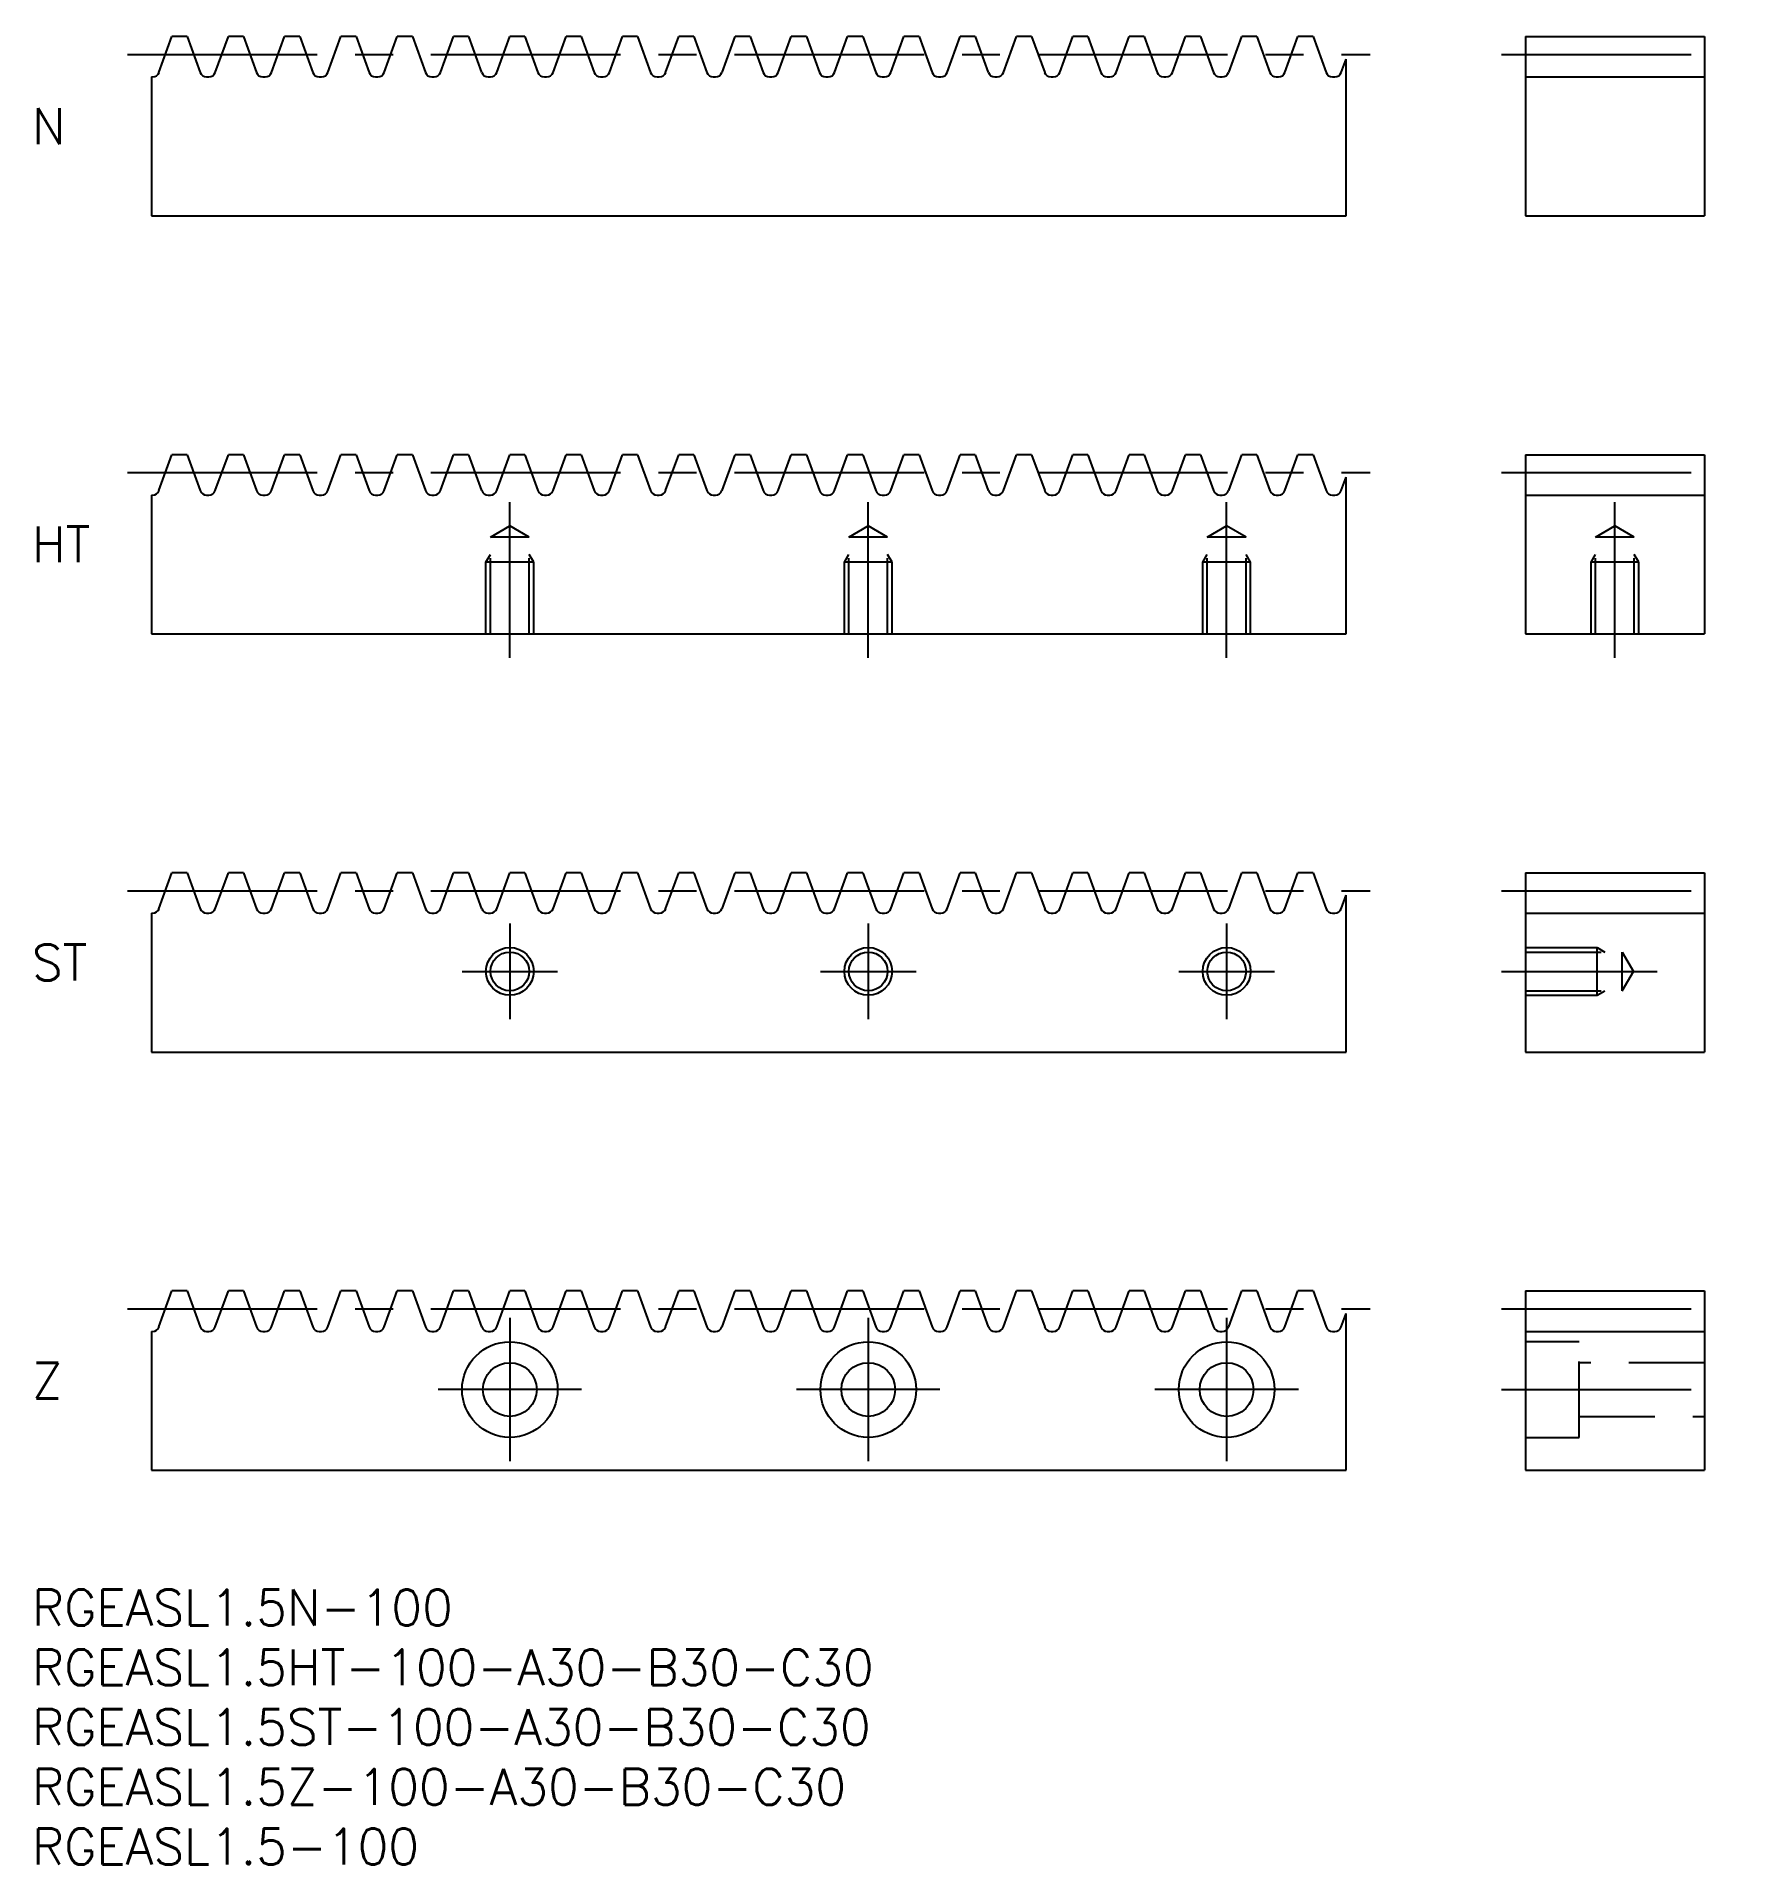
# Model space of a CAD drawing. Extents: x 0 to 142, y -23 to 130.
import ezdxf

# ---------------------------------------------------------------- set-up
doc = ezdxf.new("R2010")
doc.units = 0
doc.header["$LTSCALE"] = 0.5
doc.linetypes.add('CENTER', pattern=[50.8, 31.75, -6.35, 6.35, -6.35])
doc.linetypes.add('DASHED', pattern=[19.05, 12.7, -6.35])
for name, color, linetype in [('MSM_CENTER', 1, 'CENTER'), ('MSM_CONTINUOUS', 7, 'CONTINUOUS'), ('MSM_DASHED', 4, 'DASHED'), ('MSM_NARROW', 5, 'CONTINUOUS'), ('MSM_PART_NUMBER', 7, 'CONTINUOUS')]:
    doc.layers.add(name, color=color, linetype=linetype)
doc.styles.get("Standard").update_dxf_attribs({"font": 'txt.shx', "height": 3, "bigfont": 'bigfont.shx'})

msp = doc.modelspace()

# ---------------------------------------------------------------- linework, layer by layer
at = {"layer": 'MSM_CENTER'}
for p, q in [((8, 128.5), (112, 128.5)), ((123, 128.5), (142, 128.5)), ((8, 93.5), (112, 93.5)), ((123, 93.5), (142, 93.5)), ((40, 78), (40, 91.04)), ((70, 78), (70, 91.04)), ((100, 78), (100, 91.04)), ((132.5, 78), (132.5, 91.04)), ((8, 58.5), (112, 58.5)), ((123, 58.5), (142, 58.5)), ((40, 55.75), (40, 47.75)), ((70, 55.75), (70, 47.75)), ((100, 55.75), (100, 47.75)), ((36, 51.75), (44, 51.75)), ((66, 51.75), (74, 51.75)), ((96, 51.75), (104, 51.75)), ((123, 51.75), (136.04, 51.75)), ((8, 23.5), (112, 23.5)), ((123, 23.5), (142, 23.5)), ((40, 22.75), (40, 10.75)), ((70, 22.75), (70, 10.75)), ((100, 22.75), (100, 10.75)), ((46, 16.75), (34, 16.75)), ((76, 16.75), (64, 16.75)), ((106, 16.75), (94, 16.75)), ((123, 16.75), (142, 16.75))]:
    msp.add_line(p, q, dxfattribs=at)
at = {"layer": 'MSM_CONTINUOUS'}
for p, q in [((10.63, 127), (11.72, 130)), ((12.99, 130), (11.72, 130)), ((12.99, 130), (14.08, 127)), ((15.34, 127), (16.44, 130)), ((17.7, 130), (16.44, 130)), ((17.7, 130), (18.79, 127)), ((20.06, 127), (21.15, 130)), ((22.41, 130), (21.15, 130)), ((22.41, 130), (23.51, 127)), ((24.77, 127), (25.86, 130)), ((27.13, 130), (25.86, 130)), ((27.13, 130), (28.22, 127)), ((29.48, 127), (30.57, 130)), ((31.84, 130), (30.57, 130)), ((31.84, 130), (32.93, 127)), ((34.19, 127), (35.29, 130)), ((36.55, 130), (35.29, 130)), ((36.55, 130), (37.64, 127)), ((38.91, 127), (40, 130)), ((41.26, 130), (40, 130)), ((41.26, 130), (42.35, 127)), ((43.62, 127), (44.71, 130)), ((45.98, 130), (44.71, 130)), ((45.98, 130), (47.07, 127)), ((48.33, 127), (49.42, 130)), ((50.69, 130), (49.42, 130)), ((50.69, 130), (51.78, 127)), ((53.04, 127), (54.14, 130)), ((55.4, 130), (54.14, 130)), ((55.4, 130), (56.49, 127)), ((57.76, 127), (58.85, 130)), ((60.11, 130), (58.85, 130)), ((60.11, 130), (61.2, 127)), ((62.47, 127), (63.56, 130)), ((64.82, 130), (63.56, 130)), ((64.82, 130), (65.92, 127)), ((67.18, 127), (68.27, 130)), ((69.54, 130), (68.27, 130)), ((69.54, 130), (70.63, 127)), ((71.89, 127), (72.99, 130)), ((74.25, 130), (72.99, 130)), ((74.25, 130), (75.34, 127)), ((76.61, 127), (77.7, 130)), ((78.96, 130), (77.7, 130)), ((78.96, 130), (80.05, 127)), ((81.32, 127), (82.41, 130)), ((83.67, 130), (82.41, 130)), ((83.67, 130), (84.77, 127)), ((86.03, 127), (87.12, 130)), ((88.39, 130), (87.12, 130)), ((88.39, 130), (89.48, 127)), ((90.74, 127), (91.83, 130)), ((93.1, 130), (91.83, 130)), ((93.1, 130), (94.19, 127)), ((95.46, 127), (96.55, 130)), ((97.81, 130), (96.55, 130)), ((97.81, 130), (98.9, 127)), ((100.17, 127), (101.26, 130)), ((102.52, 130), (101.26, 130)), ((102.52, 130), (103.62, 127)), ((104.88, 127), (105.97, 130)), ((107.24, 130), (105.97, 130)), ((107.24, 130), (108.33, 127)), ((125, 130), (125, 115)), ((125, 130), (140, 130)), ((140, 130), (140, 115)), ((109.59, 127), (110, 128.12)), ((110, 115), (110, 128.12)), ((10, 126.62), (10.1, 126.62)), ((10, 126.62), (10, 115)), ((14.62, 126.62), (14.81, 126.62)), ((19.33, 126.62), (19.52, 126.62)), ((24.04, 126.62), (24.23, 126.62)), ((28.75, 126.62), (28.95, 126.62)), ((33.47, 126.62), (33.66, 126.62)), ((38.18, 126.62), (38.37, 126.62)), ((42.89, 126.62), (43.08, 126.62)), ((47.6, 126.62), (47.8, 126.62)), ((52.32, 126.62), (52.51, 126.62)), ((57.03, 126.62), (57.22, 126.62)), ((61.74, 126.62), (61.93, 126.62)), ((66.45, 126.62), (66.65, 126.62)), ((71.16, 126.62), (71.36, 126.62)), ((75.88, 126.62), (76.07, 126.62)), ((80.59, 126.62), (80.78, 126.62)), ((85.3, 126.62), (85.49, 126.62)), ((90.01, 126.62), (90.21, 126.62)), ((94.73, 126.62), (94.92, 126.62)), ((99.44, 126.62), (99.63, 126.62)), ((104.15, 126.62), (104.34, 126.62)), ((108.86, 126.62), (109.06, 126.62)), ((125, 126.62), (140, 126.62)), ((10, 115), (110, 115)), ((125, 115), (140, 115)), ((10.63, 92), (11.72, 95)), ((12.99, 95), (11.72, 95)), ((12.99, 95), (14.08, 92)), ((15.34, 92), (16.44, 95)), ((17.7, 95), (16.44, 95)), ((17.7, 95), (18.79, 92)), ((20.06, 92), (21.15, 95)), ((22.41, 95), (21.15, 95)), ((22.41, 95), (23.51, 92)), ((24.77, 92), (25.86, 95)), ((27.13, 95), (25.86, 95)), ((27.13, 95), (28.22, 92)), ((29.48, 92), (30.57, 95)), ((31.84, 95), (30.57, 95)), ((31.84, 95), (32.93, 92)), ((34.19, 92), (35.29, 95)), ((36.55, 95), (35.29, 95)), ((36.55, 95), (37.64, 92)), ((38.91, 92), (40, 95)), ((41.26, 95), (40, 95)), ((41.26, 95), (42.35, 92)), ((43.62, 92), (44.71, 95)), ((45.98, 95), (44.71, 95)), ((45.98, 95), (47.07, 92)), ((48.33, 92), (49.42, 95)), ((50.69, 95), (49.42, 95)), ((50.69, 95), (51.78, 92)), ((53.04, 92), (54.14, 95)), ((55.4, 95), (54.14, 95)), ((55.4, 95), (56.49, 92)), ((57.76, 92), (58.85, 95)), ((60.11, 95), (58.85, 95)), ((60.11, 95), (61.2, 92)), ((62.47, 92), (63.56, 95)), ((64.82, 95), (63.56, 95)), ((64.82, 95), (65.92, 92)), ((67.18, 92), (68.27, 95)), ((69.54, 95), (68.27, 95)), ((69.54, 95), (70.63, 92)), ((71.89, 92), (72.99, 95)), ((74.25, 95), (72.99, 95)), ((74.25, 95), (75.34, 92)), ((76.61, 92), (77.7, 95)), ((78.96, 95), (77.7, 95)), ((78.96, 95), (80.05, 92)), ((81.32, 92), (82.41, 95)), ((83.67, 95), (82.41, 95)), ((83.67, 95), (84.77, 92)), ((86.03, 92), (87.12, 95)), ((88.39, 95), (87.12, 95)), ((88.39, 95), (89.48, 92)), ((90.74, 92), (91.83, 95)), ((93.1, 95), (91.83, 95)), ((93.1, 95), (94.19, 92)), ((95.46, 92), (96.55, 95)), ((97.81, 95), (96.55, 95)), ((97.81, 95), (98.9, 92)), ((100.17, 92), (101.26, 95)), ((102.52, 95), (101.26, 95)), ((102.52, 95), (103.62, 92)), ((104.88, 92), (105.97, 95)), ((107.24, 95), (105.97, 95)), ((107.24, 95), (108.33, 92)), ((125, 95), (125, 80)), ((125, 95), (140, 95)), ((140, 95), (140, 80)), ((109.59, 92), (110, 93.12)), ((110, 80), (110, 93.12)), ((10, 91.62), (10.1, 91.62)), ((10, 91.62), (10, 80)), ((14.62, 91.62), (14.81, 91.62)), ((19.33, 91.62), (19.52, 91.62)), ((24.04, 91.62), (24.23, 91.62)), ((28.75, 91.62), (28.95, 91.62)), ((33.47, 91.62), (33.66, 91.62)), ((38.18, 91.62), (38.37, 91.62)), ((42.89, 91.62), (43.08, 91.62)), ((47.6, 91.62), (47.8, 91.62)), ((52.32, 91.62), (52.51, 91.62)), ((57.03, 91.62), (57.22, 91.62)), ((61.74, 91.62), (61.93, 91.62)), ((66.45, 91.62), (66.65, 91.62)), ((71.16, 91.62), (71.36, 91.62)), ((75.88, 91.62), (76.07, 91.62)), ((80.59, 91.62), (80.78, 91.62)), ((85.3, 91.62), (85.49, 91.62)), ((90.01, 91.62), (90.21, 91.62)), ((94.73, 91.62), (94.92, 91.62)), ((99.44, 91.62), (99.63, 91.62)), ((104.15, 91.62), (104.34, 91.62)), ((108.86, 91.62), (109.06, 91.62)), ((125, 91.62), (140, 91.62)), ((10, 80), (110, 80)), ((125, 80), (140, 80)), ((10.63, 57), (11.72, 60)), ((12.99, 60), (11.72, 60)), ((12.99, 60), (14.08, 57)), ((15.34, 57), (16.44, 60)), ((17.7, 60), (16.44, 60)), ((17.7, 60), (18.79, 57)), ((20.06, 57), (21.15, 60)), ((22.41, 60), (21.15, 60)), ((22.41, 60), (23.51, 57)), ((24.77, 57), (25.86, 60)), ((27.13, 60), (25.86, 60)), ((27.13, 60), (28.22, 57)), ((29.48, 57), (30.57, 60)), ((31.84, 60), (30.57, 60)), ((31.84, 60), (32.93, 57)), ((34.19, 57), (35.29, 60)), ((36.55, 60), (35.29, 60)), ((36.55, 60), (37.64, 57)), ((38.91, 57), (40, 60)), ((41.26, 60), (40, 60)), ((41.26, 60), (42.35, 57)), ((43.62, 57), (44.71, 60)), ((45.98, 60), (44.71, 60)), ((45.98, 60), (47.07, 57)), ((48.33, 57), (49.42, 60)), ((50.69, 60), (49.42, 60)), ((50.69, 60), (51.78, 57)), ((53.04, 57), (54.14, 60)), ((55.4, 60), (54.14, 60)), ((55.4, 60), (56.49, 57)), ((57.76, 57), (58.85, 60)), ((60.11, 60), (58.85, 60)), ((60.11, 60), (61.2, 57)), ((62.47, 57), (63.56, 60)), ((64.82, 60), (63.56, 60)), ((64.82, 60), (65.92, 57)), ((67.18, 57), (68.27, 60)), ((69.54, 60), (68.27, 60)), ((69.54, 60), (70.63, 57)), ((71.89, 57), (72.99, 60)), ((74.25, 60), (72.99, 60)), ((74.25, 60), (75.34, 57)), ((76.61, 57), (77.7, 60)), ((78.96, 60), (77.7, 60)), ((78.96, 60), (80.05, 57)), ((81.32, 57), (82.41, 60)), ((83.67, 60), (82.41, 60)), ((83.67, 60), (84.77, 57)), ((86.03, 57), (87.12, 60)), ((88.39, 60), (87.12, 60)), ((88.39, 60), (89.48, 57)), ((90.74, 57), (91.83, 60)), ((93.1, 60), (91.83, 60)), ((93.1, 60), (94.19, 57)), ((95.46, 57), (96.55, 60)), ((97.81, 60), (96.55, 60)), ((97.81, 60), (98.9, 57)), ((100.17, 57), (101.26, 60)), ((102.52, 60), (101.26, 60)), ((102.52, 60), (103.62, 57)), ((104.88, 57), (105.97, 60)), ((107.24, 60), (105.97, 60)), ((107.24, 60), (108.33, 57)), ((125, 60), (125, 45)), ((125, 60), (140, 60)), ((140, 60), (140, 45)), ((10, 56.62), (10.1, 56.62)), ((10, 56.62), (10, 45)), ((14.62, 56.62), (14.81, 56.62)), ((19.33, 56.62), (19.52, 56.62)), ((24.04, 56.62), (24.23, 56.62)), ((28.75, 56.62), (28.95, 56.62)), ((33.47, 56.62), (33.66, 56.62)), ((38.18, 56.62), (38.37, 56.62)), ((42.89, 56.62), (43.08, 56.62)), ((47.6, 56.62), (47.8, 56.62)), ((52.32, 56.62), (52.51, 56.62)), ((57.03, 56.62), (57.22, 56.62)), ((61.74, 56.62), (61.93, 56.62)), ((66.45, 56.62), (66.65, 56.62)), ((71.16, 56.62), (71.36, 56.62)), ((75.88, 56.62), (76.07, 56.62)), ((80.59, 56.62), (80.78, 56.62)), ((85.3, 56.62), (85.49, 56.62)), ((90.01, 56.62), (90.21, 56.62)), ((94.73, 56.62), (94.92, 56.62)), ((99.44, 56.62), (99.63, 56.62)), ((104.15, 56.62), (104.34, 56.62)), ((108.86, 56.62), (109.06, 56.62)), ((109.59, 57), (110, 58.12)), ((110, 45), (110, 58.12)), ((125, 56.62), (140, 56.62)), ((10, 45), (110, 45)), ((125, 45), (140, 45)), ((10.63, 22), (11.72, 25)), ((12.99, 25), (11.72, 25)), ((12.99, 25), (14.08, 22)), ((15.34, 22), (16.44, 25)), ((17.7, 25), (16.44, 25)), ((17.7, 25), (18.79, 22)), ((20.06, 22), (21.15, 25)), ((22.41, 25), (21.15, 25)), ((22.41, 25), (23.51, 22)), ((24.77, 22), (25.86, 25)), ((27.13, 25), (25.86, 25)), ((27.13, 25), (28.22, 22)), ((29.48, 22), (30.57, 25)), ((31.84, 25), (30.57, 25)), ((31.84, 25), (32.93, 22)), ((34.19, 22), (35.29, 25)), ((36.55, 25), (35.29, 25)), ((36.55, 25), (37.64, 22)), ((38.91, 22), (40, 25)), ((41.26, 25), (40, 25)), ((41.26, 25), (42.35, 22)), ((43.62, 22), (44.71, 25)), ((45.98, 25), (44.71, 25)), ((45.98, 25), (47.07, 22)), ((48.33, 22), (49.42, 25)), ((50.69, 25), (49.42, 25)), ((50.69, 25), (51.78, 22)), ((53.04, 22), (54.14, 25)), ((55.4, 25), (54.14, 25)), ((55.4, 25), (56.49, 22)), ((57.76, 22), (58.85, 25)), ((60.11, 25), (58.85, 25)), ((60.11, 25), (61.2, 22)), ((62.47, 22), (63.56, 25)), ((64.82, 25), (63.56, 25)), ((64.82, 25), (65.92, 22)), ((67.18, 22), (68.27, 25)), ((69.54, 25), (68.27, 25)), ((69.54, 25), (70.63, 22)), ((71.89, 22), (72.99, 25)), ((74.25, 25), (72.99, 25)), ((74.25, 25), (75.34, 22)), ((76.61, 22), (77.7, 25)), ((78.96, 25), (77.7, 25)), ((78.96, 25), (80.05, 22)), ((81.32, 22), (82.41, 25)), ((83.67, 25), (82.41, 25)), ((83.67, 25), (84.77, 22)), ((86.03, 22), (87.12, 25)), ((88.39, 25), (87.12, 25)), ((88.39, 25), (89.48, 22)), ((90.74, 22), (91.83, 25)), ((93.1, 25), (91.83, 25)), ((93.1, 25), (94.19, 22)), ((95.46, 22), (96.55, 25)), ((97.81, 25), (96.55, 25)), ((97.81, 25), (98.9, 22)), ((100.17, 22), (101.26, 25)), ((102.52, 25), (101.26, 25)), ((102.52, 25), (103.62, 22)), ((104.88, 22), (105.97, 25)), ((107.24, 25), (105.97, 25)), ((107.24, 25), (108.33, 22)), ((125, 25), (125, 10)), ((125, 25), (140, 25)), ((140, 25), (140, 10)), ((109.59, 22), (110, 23.12)), ((110, 10), (110, 23.12)), ((10, 21.62), (10.1, 21.62)), ((10, 21.62), (10, 10)), ((14.62, 21.62), (14.81, 21.62)), ((19.33, 21.62), (19.52, 21.62)), ((24.04, 21.62), (24.23, 21.62)), ((28.75, 21.62), (28.95, 21.62)), ((33.47, 21.62), (33.66, 21.62)), ((38.18, 21.62), (38.37, 21.62)), ((42.89, 21.62), (43.08, 21.62)), ((47.6, 21.62), (47.8, 21.62)), ((52.32, 21.62), (52.51, 21.62)), ((57.03, 21.62), (57.22, 21.62)), ((61.74, 21.62), (61.93, 21.62)), ((66.45, 21.62), (66.65, 21.62)), ((71.16, 21.62), (71.36, 21.62)), ((75.88, 21.62), (76.07, 21.62)), ((80.59, 21.62), (80.78, 21.62)), ((85.3, 21.62), (85.49, 21.62)), ((90.01, 21.62), (90.21, 21.62)), ((94.73, 21.62), (94.92, 21.62)), ((99.44, 21.62), (99.63, 21.62)), ((104.15, 21.62), (104.34, 21.62)), ((108.86, 21.62), (109.06, 21.62)), ((125, 21.62), (140, 21.62)), ((10, 10), (110, 10)), ((125, 10), (140, 10))]:
    msp.add_line(p, q, dxfattribs=at)
for centre, radius in [((40, 51.75), 1.62), ((70, 51.75), 1.62), ((100, 51.75), 1.62), ((40, 16.75), 4), ((70, 16.75), 4), ((100, 16.75), 4), ((40, 16.75), 2.25), ((70, 16.75), 2.25), ((100, 16.75), 2.25)]:
    msp.add_circle(centre, radius, dxfattribs=at)
for centre, start, end in [((10.1, 127.19), 270, 340), ((14.62, 127.19), 200, 270), ((14.81, 127.19), 270, 340), ((19.33, 127.19), 200, 270), ((19.52, 127.19), 270, 340), ((24.04, 127.19), 200, 270), ((24.23, 127.19), 270, 340), ((28.75, 127.19), 200, 270), ((28.95, 127.19), 270, 340), ((33.47, 127.19), 200, 270), ((33.66, 127.19), 270, 340), ((38.18, 127.19), 200, 270), ((38.37, 127.19), 270, 340), ((42.89, 127.19), 200, 270), ((43.08, 127.19), 270, 340), ((47.6, 127.19), 200, 270), ((47.8, 127.19), 270, 340), ((52.32, 127.19), 200, 270), ((52.51, 127.19), 270, 340), ((57.03, 127.19), 200, 270), ((57.22, 127.19), 270, 340), ((61.74, 127.19), 200, 270), ((61.93, 127.19), 270, 340), ((66.45, 127.19), 200, 270), ((66.65, 127.19), 270, 340), ((71.16, 127.19), 200, 270), ((71.36, 127.19), 270, 340), ((75.88, 127.19), 200, 270), ((76.07, 127.19), 270, 340), ((80.59, 127.19), 200, 270), ((80.78, 127.19), 270, 340), ((85.3, 127.19), 200, 270), ((85.49, 127.19), 270, 340), ((90.01, 127.19), 200, 270), ((90.21, 127.19), 270, 340), ((94.73, 127.19), 200, 270), ((94.92, 127.19), 270, 340), ((99.44, 127.19), 200, 270), ((99.63, 127.19), 270, 340), ((104.15, 127.19), 200, 270), ((104.34, 127.19), 270, 340), ((108.86, 127.19), 200, 270), ((109.06, 127.19), 270, 340), ((10.1, 92.19), 270, 340), ((14.62, 92.19), 200, 270), ((14.81, 92.19), 270, 340), ((19.33, 92.19), 200, 270), ((19.52, 92.19), 270, 340), ((24.04, 92.19), 200, 270), ((24.23, 92.19), 270, 340), ((28.75, 92.19), 200, 270), ((28.95, 92.19), 270, 340), ((33.47, 92.19), 200, 270), ((33.66, 92.19), 270, 340), ((38.18, 92.19), 200, 270), ((38.37, 92.19), 270, 340), ((42.89, 92.19), 200, 270), ((43.08, 92.19), 270, 340), ((47.6, 92.19), 200, 270), ((47.8, 92.19), 270, 340), ((52.32, 92.19), 200, 270), ((52.51, 92.19), 270, 340), ((57.03, 92.19), 200, 270), ((57.22, 92.19), 270, 340), ((61.74, 92.19), 200, 270), ((61.93, 92.19), 270, 340), ((66.45, 92.19), 200, 270), ((66.65, 92.19), 270, 340), ((71.16, 92.19), 200, 270), ((71.36, 92.19), 270, 340), ((75.88, 92.19), 200, 270), ((76.07, 92.19), 270, 340), ((80.59, 92.19), 200, 270), ((80.78, 92.19), 270, 340), ((85.3, 92.19), 200, 270), ((85.49, 92.19), 270, 340), ((90.01, 92.19), 200, 270), ((90.21, 92.19), 270, 340), ((94.73, 92.19), 200, 270), ((94.92, 92.19), 270, 340), ((99.44, 92.19), 200, 270), ((99.63, 92.19), 270, 340), ((104.15, 92.19), 200, 270), ((104.34, 92.19), 270, 340), ((108.86, 92.19), 200, 270), ((109.06, 92.19), 270, 340), ((10.1, 57.19), 270, 340), ((14.62, 57.19), 200, 270), ((14.81, 57.19), 270, 340), ((19.33, 57.19), 200, 270), ((19.52, 57.19), 270, 340), ((24.04, 57.19), 200, 270), ((24.23, 57.19), 270, 340), ((28.75, 57.19), 200, 270), ((28.95, 57.19), 270, 340), ((33.47, 57.19), 200, 270), ((33.66, 57.19), 270, 340), ((38.18, 57.19), 200, 270), ((38.37, 57.19), 270, 340), ((42.89, 57.19), 200, 270), ((43.08, 57.19), 270, 340), ((47.6, 57.19), 200, 270), ((47.8, 57.19), 270, 340), ((52.32, 57.19), 200, 270), ((52.51, 57.19), 270, 340), ((57.03, 57.19), 200, 270), ((57.22, 57.19), 270, 340), ((61.74, 57.19), 200, 270), ((61.93, 57.19), 270, 340), ((66.45, 57.19), 200, 270), ((66.65, 57.19), 270, 340), ((71.16, 57.19), 200, 270), ((71.36, 57.19), 270, 340), ((75.88, 57.19), 200, 270), ((76.07, 57.19), 270, 340), ((80.59, 57.19), 200, 270), ((80.78, 57.19), 270, 340), ((85.3, 57.19), 200, 270), ((85.49, 57.19), 270, 340), ((90.01, 57.19), 200, 270), ((90.21, 57.19), 270, 340), ((94.73, 57.19), 200, 270), ((94.92, 57.19), 270, 340), ((99.44, 57.19), 200, 270), ((99.63, 57.19), 270, 340), ((104.15, 57.19), 200, 270), ((104.34, 57.19), 270, 340), ((108.86, 57.19), 200, 270), ((109.06, 57.19), 270, 340), ((10.1, 22.19), 270, 340), ((14.62, 22.19), 200, 270), ((14.81, 22.19), 270, 340), ((19.33, 22.19), 200, 270), ((19.52, 22.19), 270, 340), ((24.04, 22.19), 200, 270), ((24.23, 22.19), 270, 340), ((28.75, 22.19), 200, 270), ((28.95, 22.19), 270, 340), ((33.47, 22.19), 200, 270), ((33.66, 22.19), 270, 340), ((38.18, 22.19), 200, 270), ((38.37, 22.19), 270, 340), ((42.89, 22.19), 200, 270), ((43.08, 22.19), 270, 340), ((47.6, 22.19), 200, 270), ((47.8, 22.19), 270, 340), ((52.32, 22.19), 200, 270), ((52.51, 22.19), 270, 340), ((57.03, 22.19), 200, 270), ((57.22, 22.19), 270, 340), ((61.74, 22.19), 200, 270), ((61.93, 22.19), 270, 340), ((66.45, 22.19), 200, 270), ((66.65, 22.19), 270, 340), ((71.16, 22.19), 200, 270), ((71.36, 22.19), 270, 340), ((75.88, 22.19), 200, 270), ((76.07, 22.19), 270, 340), ((80.59, 22.19), 200, 270), ((80.78, 22.19), 270, 340), ((85.3, 22.19), 200, 270), ((85.49, 22.19), 270, 340), ((90.01, 22.19), 200, 270), ((90.21, 22.19), 270, 340), ((94.73, 22.19), 200, 270), ((94.92, 22.19), 270, 340), ((99.44, 22.19), 200, 270), ((99.63, 22.19), 270, 340), ((104.15, 22.19), 200, 270), ((104.34, 22.19), 270, 340), ((108.86, 22.19), 200, 270), ((109.06, 22.19), 270, 340)]:
    msp.add_arc(centre, 0.57, start, end, dxfattribs=at)
at = {"layer": 'MSM_DASHED'}
for p, q in [((38.38, 88.1), (40, 89.04)), ((41.62, 88.1), (40, 89.04)), ((68.38, 88.1), (70, 89.04)), ((71.62, 88.1), (70, 89.04)), ((98.38, 88.1), (100, 89.04)), ((101.62, 88.1), (100, 89.04)), ((130.88, 88.1), (132.5, 89.04)), ((134.12, 88.1), (132.5, 89.04)), ((41.62, 88.1), (38.38, 88.1)), ((38.38, 80), (38.38, 88.1)), ((41.62, 80), (41.62, 88.1)), ((71.62, 88.1), (68.38, 88.1)), ((68.38, 80), (68.38, 88.1)), ((71.62, 80), (71.62, 88.1)), ((101.62, 88.1), (98.38, 88.1)), ((98.38, 80), (98.38, 88.1)), ((101.62, 80), (101.62, 88.1)), ((134.12, 88.1), (130.88, 88.1)), ((130.88, 80), (130.88, 88.1)), ((134.12, 80), (134.12, 88.1)), ((38, 86), (38.38, 86.66)), ((42, 86), (38, 86)), ((38, 80), (38, 86)), ((42, 86), (41.62, 86.66)), ((42, 80), (42, 86)), ((68, 86), (68.38, 86.66)), ((72, 86), (68, 86)), ((68, 80), (68, 86)), ((72, 86), (71.62, 86.66)), ((72, 80), (72, 86)), ((98, 86), (98.38, 86.66)), ((102, 86), (98, 86)), ((98, 80), (98, 86)), ((102, 86), (101.62, 86.66)), ((102, 80), (102, 86)), ((130.5, 86), (130.88, 86.66)), ((134.5, 86), (130.5, 86)), ((130.5, 80), (130.5, 86)), ((134.5, 86), (134.12, 86.66)), ((134.5, 80), (134.5, 86)), ((125, 53.75), (131, 53.75)), ((131, 49.75), (131, 53.75)), ((131, 53.75), (131.66, 53.37)), ((125, 53.37), (133.1, 53.37)), ((133.1, 50.13), (133.1, 53.37)), ((133.1, 53.37), (134.04, 51.75)), ((133.1, 50.13), (134.04, 51.75)), ((125, 50.13), (133.1, 50.13)), ((125, 49.75), (131, 49.75)), ((131, 49.75), (131.66, 50.13)), ((129.5, 20.75), (125, 20.75)), ((129.5, 12.75), (129.5, 20.75)), ((140, 19), (129.5, 19)), ((129.5, 14.5), (140, 14.5)), ((125, 12.75), (129.5, 12.75))]:
    msp.add_line(p, q, dxfattribs=at)
at = {"layer": 'MSM_NARROW'}
for centre in [(40, 51.75), (70, 51.75), (100, 51.75)]:
    msp.add_circle(centre, 2, dxfattribs=at)

# ---------------------------------------------------------------- texts
at = {"layer": 'MSM_PART_NUMBER', "linetype": 'CONTINUOUS'}
for s, p in [('N', (0, 121)), ('HT', (0, 86)), ('ST', (0, 51)), ('Z', (0, 16)), ('RGEASL1.5N-100', (0, -3)), ('RGEASL1.5HT-100-A30-B30-C30', (0, -8)), ('RGEASL1.5ST-100-A30-B30-C30', (0, -13)), ('RGEASL1.5Z-100-A30-B30-C30', (0, -18)), ('RGEASL1.5-100', (0, -23))]:
    msp.add_text(s, height=3, dxfattribs=at).set_placement(p)

doc.saveas('drawing.dxf')
